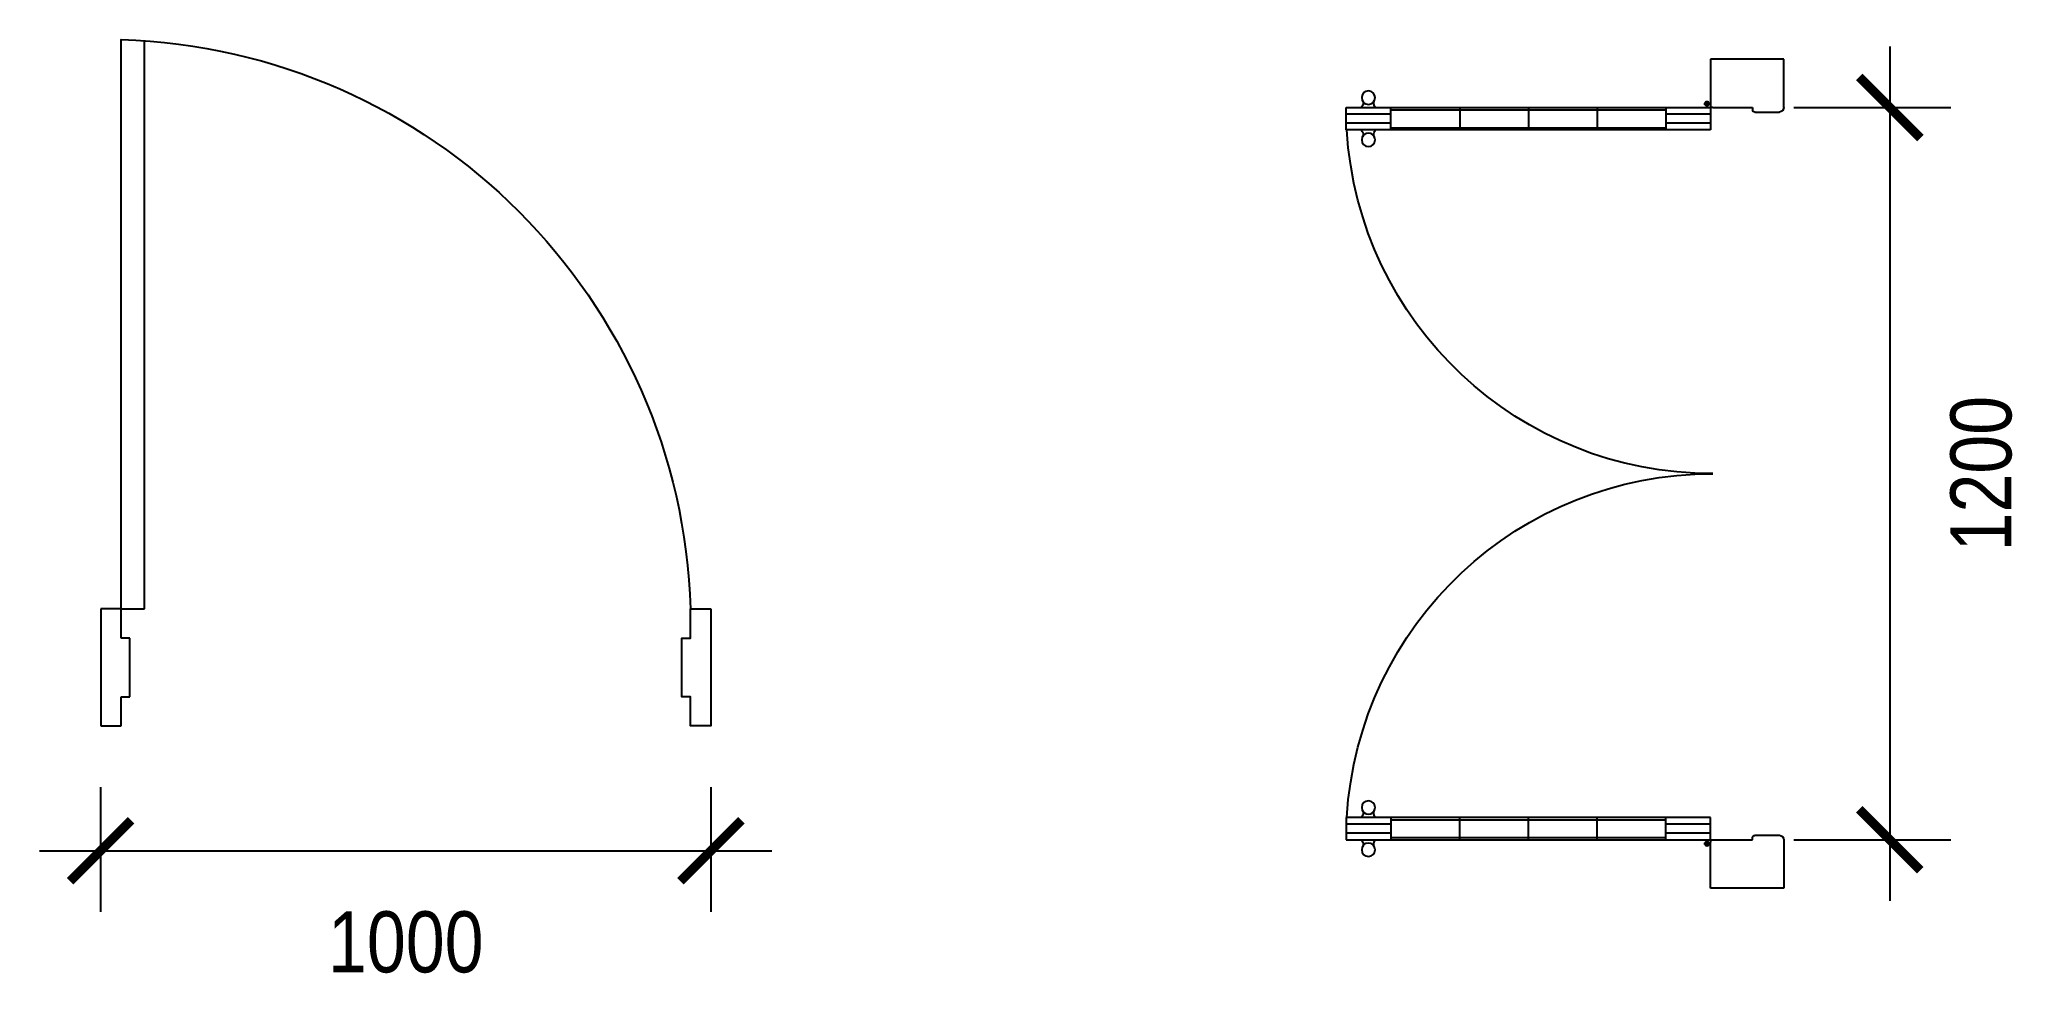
# Model space of a CAD drawing. Header units: inches. Extents: x 27879 to 31126, y 20660 to 22205.
import ezdxf

# ---------------------------------------------------------------- set-up
doc = ezdxf.new("R2010")
doc.units = ezdxf.units.IN
doc.header["$MEASUREMENT"] = 0
doc.styles.add('DIM', font='', dxfattribs={"height": 100})
doc.styles.get('DIM').set_extended_font_data('VNI-Helve-Condense')
doc.dimstyles.new('100', dxfattribs={"dimtxt": 100, "dimasz": 100, "dimexe": 100, "dimexo": 100, "dimgap": 100, "dimtad": 2, "dimdec": 0, "dimzin": 0, "dimdsep": 46, "dimtxsty": 'DIM', "dimblk": 'ARCHTICK', "dimcen": 100, "dimdle": 100, "dimadec": 0, "dimazin": 0, "dimtfac": 1, "dimtdec": 0, "dimtofl": 0, "dimtmove": 0, "dimatfit": 3, "dimldrblk": 'ARCHTICK', "dimfxl": 1, "dimtolj": 1, "dimtzin": 0, "dimarcsym": 0})

# ---------------------------------------------------------------- blocks, each defined once
blk = doc.blocks.new('A$C68FF2705')
for p, q in [((72, 192), (72, 1124)), ((0, 192), (0, 0)), ((33.6, 192), (0, 192)), ((33.6, 144), (33.6, 192)), ((48, 144), (33.6, 144)), ((48, 48), (48, 144)), ((33.6, 0), (33.6, 48)), ((33.6, 48), (48, 48)), ((0, 0), (33.6, 0))]:
    blk.add_line(p, q)
blk.add_lwpolyline([(33.6, 192), (33.6, 1124.8, -0.396451), (966.4, 192, -0.396451)], format="xyb")
blk.add_lwpolyline([(33.6, 192), (72, 192)])
blk.add_lwpolyline([(1000, 192), (1000, 0), (966.4, 0), (966.4, 48), (952, 48), (952, 144), (966.4, 144), (966.4, 192)], close=True)
blk = doc.blocks.new('_ArchTick')
at = {"color": 0, "linetype": 'ByBlock', "const_width": 0.15}
blk.add_lwpolyline([(-0.5, -0.5), (0.5, 0.5)], dxfattribs=at)
blk = doc.blocks.new('*D484')
at = {"color": 0, "lineweight": -2, "transparency": 16777216}
for p, q in [((27978.7, 20979.8), (27978.7, 20775.3)), ((28978.7, 20979.8), (28978.7, 20775.3)), ((27878.7, 20875.3), (29078.7, 20875.3))]:
    blk.add_line(p, q, dxfattribs=at)
at = {"layer": 'DEFPOINTS', "color": 0, "transparency": 16777216}
for p in [(27978.7, 21079.8), (28978.7, 21079.8), (28978.7, 20875.3)]:
    blk.add_point(p, dxfattribs=at)
at = {"color": 0, "lineweight": -2, "transparency": 16777216, "xscale": 100, "yscale": 100, "zscale": 100, "rotation": 180}
blk.add_blockref('_ArchTick', (27978.7, 20875.3), dxfattribs=at)
at = {"color": 0, "lineweight": -2, "transparency": 16777216, "xscale": 100, "yscale": 100, "zscale": 100}
blk.add_blockref('_ArchTick', (28978.7, 20875.3), dxfattribs=at)
at = {"color": 0, "transparency": 16777216, "insert": (28478.7, 20725.3), "char_height": 100, "attachment_point": 5, "style": 'DIM'}
blk.add_mtext('\\A1;1000', dxfattribs=at)
blk = doc.blocks.new('A$C3B810B85')
for p, q in [((0, 1358.5), (120, 1358.5)), ((0, 1279.3), (0, 1358.5)), ((120, 1358.5), (120, 1282.9)), ((47.6, 1271.9), (7.3, 1271.9)), ((116.3, 1279.3), (51.2, 1279.3)), ((51.2, 1279.3), (51.2, 1275.6)), ((120, 1279.3), (118.9, 1280.3)), ((717.3, 1279.3), (120, 1279.3)), ((120, 1279.3), (120, 1242.7)), ((120, 1268.3), (193.2, 1268.3)), ((131.1, 1285.4), (121.1, 1285.4)), ((126.1, 1280.4), (126.1, 1290.4)), ((193.2, 1279.3), (193.2, 1242.7)), ((644.2, 1275.6), (193.2, 1275.6)), ((305.9, 1279.3), (305.9, 1242.7)), ((418.5, 1279.3), (418.5, 1242.7)), ((531.2, 1279.3), (531.2, 1242.7)), ((644.2, 1242.7), (644.2, 1279.3)), ((644.2, 1268.3), (717.3, 1268.3)), ((717.3, 1242.7), (717.3, 1279.3)), ((120, 1253.7), (193.2, 1253.7)), ((120, 1242.7), (717.3, 1242.7)), ((644.2, 1246.3), (193.2, 1246.3)), ((644.2, 1253.7), (717.3, 1253.7)), ((120, 678.3), (120, 680.3)), ((120, 678.3), (120, 680.3)), ((120, 678.3), (120, 680.3)), ((120, 115.9), (717.3, 115.9)), ((120, 79.3), (120, 115.9)), ((120, 104.9), (193.2, 104.9)), ((193.2, 79.3), (193.2, 115.9)), ((644.2, 112.2), (193.2, 112.2)), ((305.9, 79.3), (305.9, 115.9)), ((418.5, 79.3), (418.5, 115.9)), ((531.2, 79.3), (531.2, 115.9)), ((644.2, 115.9), (644.2, 79.3)), ((644.2, 104.9), (717.3, 104.9)), ((717.3, 115.9), (717.3, 79.3)), ((0, 79.3), (0, 0)), ((47.6, 86.6), (7.3, 86.6)), ((51.2, 79.3), (51.2, 82.9)), ((116.3, 79.3), (51.2, 79.3)), ((120, 79.3), (118.9, 78.2)), ((120, 90.2), (193.2, 90.2)), ((717.3, 79.3), (120, 79.3)), ((120, 0), (120, 75.6)), ((131.1, 73.1), (121.1, 73.1)), ((126.1, 78.1), (126.1, 68.2)), ((644.2, 82.9), (193.2, 82.9)), ((644.2, 90.2), (717.3, 90.2)), ((0, 0), (120, 0))]:
    blk.add_line(p, q)
for centre, radius in [((680.8, 1295.5), 11), ((126.1, 1285.4), 3.45), ((680.8, 1226.4), 11), ((680.8, 132.1), 11), ((126.1, 73.1), 3.45), ((680.8, 63), 11)]:
    blk.add_circle(centre, radius)
for centre, radius, start, end in [((7.3, 1279.3), 7.32, 180, 270), ((47.6, 1275.6), 3.66, 270, 0), ((116.3, 1282.9), 3.66, 270, 0), ((663.4, 1286.5), 8.75, 303.7114, 35.03), ((698.2, 1286.5), 8.75, 144.97, 236.2886), ((117.7, 1278.9), 599.6, 269.8723, 356.5433), ((663.4, 1235.4), 8.75, 324.97, 56.2886), ((698.2, 1235.4), 8.75, 123.7114, 215.03), ((117.7, 79.6), 599.6, 3.4567, 90.1277), ((663.4, 123.1), 8.75, 303.7114, 35.03), ((698.2, 123.1), 8.75, 144.97, 236.2886), ((7.3, 79.3), 7.32, 90, 180), ((47.6, 82.9), 3.66, 0, 90), ((116.3, 75.6), 3.66, 0, 90), ((663.4, 72), 8.75, 324.97, 56.2886), ((698.2, 72), 8.75, 123.7114, 215.03)]:
    blk.add_arc(centre, radius, start, end)
blk = doc.blocks.new('*D521')
at = {"color": 0, "lineweight": -2, "transparency": 16777216}
for p, q in [((30910.3, 22193.3), (30910.3, 20793.3)), ((30753, 22093.3), (31010.3, 22093.3)), ((30753, 20893.3), (31010.3, 20893.3))]:
    blk.add_line(p, q, dxfattribs=at)
at = {"layer": 'DEFPOINTS', "color": 0, "transparency": 16777216}
for p in [(30653, 22093.3), (30653, 20893.3), (30910.3, 20893.3)]:
    blk.add_point(p, dxfattribs=at)
at = {"color": 0, "lineweight": -2, "transparency": 16777216, "xscale": 100, "yscale": 100, "zscale": 100}
for p, rotation in [((30910.3, 22093.3), 90), ((30910.3, 20893.3), 270)]:
    blk.add_blockref('_ArchTick', p, dxfattribs=dict(at, rotation=rotation))
at = {"color": 0, "transparency": 16777216, "insert": (31060.3, 21493.3), "char_height": 100, "attachment_point": 5, "rotation": 90, "style": 'DIM'}
blk.add_mtext('\\A1;1200', dxfattribs=at)
blk = doc.blocks.new('Doors')
blk.add_blockref('A$C68FF2705', (1162.3, -2690.8))
at = {"xscale": -1}
blk.add_blockref('A$C3B810B85', (3920.3, -2956.6), dxfattribs=at)
dim = blk.add_linear_dim(base=(4093.8, -2877.3), p1=(3836.5, -1677.4), p2=(3836.5, -2877.3), angle=90, dimstyle='100')
dim.commit()
dim.dimension.update_dxf_attribs({"geometry": '*D521', "text_midpoint": (4243.8, -2277.3), "insert": (-26816.5, -23770.6)})
dim = blk.add_linear_dim(base=(2162.3, -2895.4), p1=(1162.3, -2690.8), p2=(2162.3, -2690.8), dimstyle='100')
dim.commit()
dim.dimension.update_dxf_attribs({"geometry": '*D484', "text_midpoint": (1662.3, -3045.4), "insert": (-26816.5, -23770.6)})

msp = doc.modelspace()

# ---------------------------------------------------------------- block references
msp.add_blockref('Doors', (26816.5, 23770.6))

doc.saveas('drawing.dxf')
